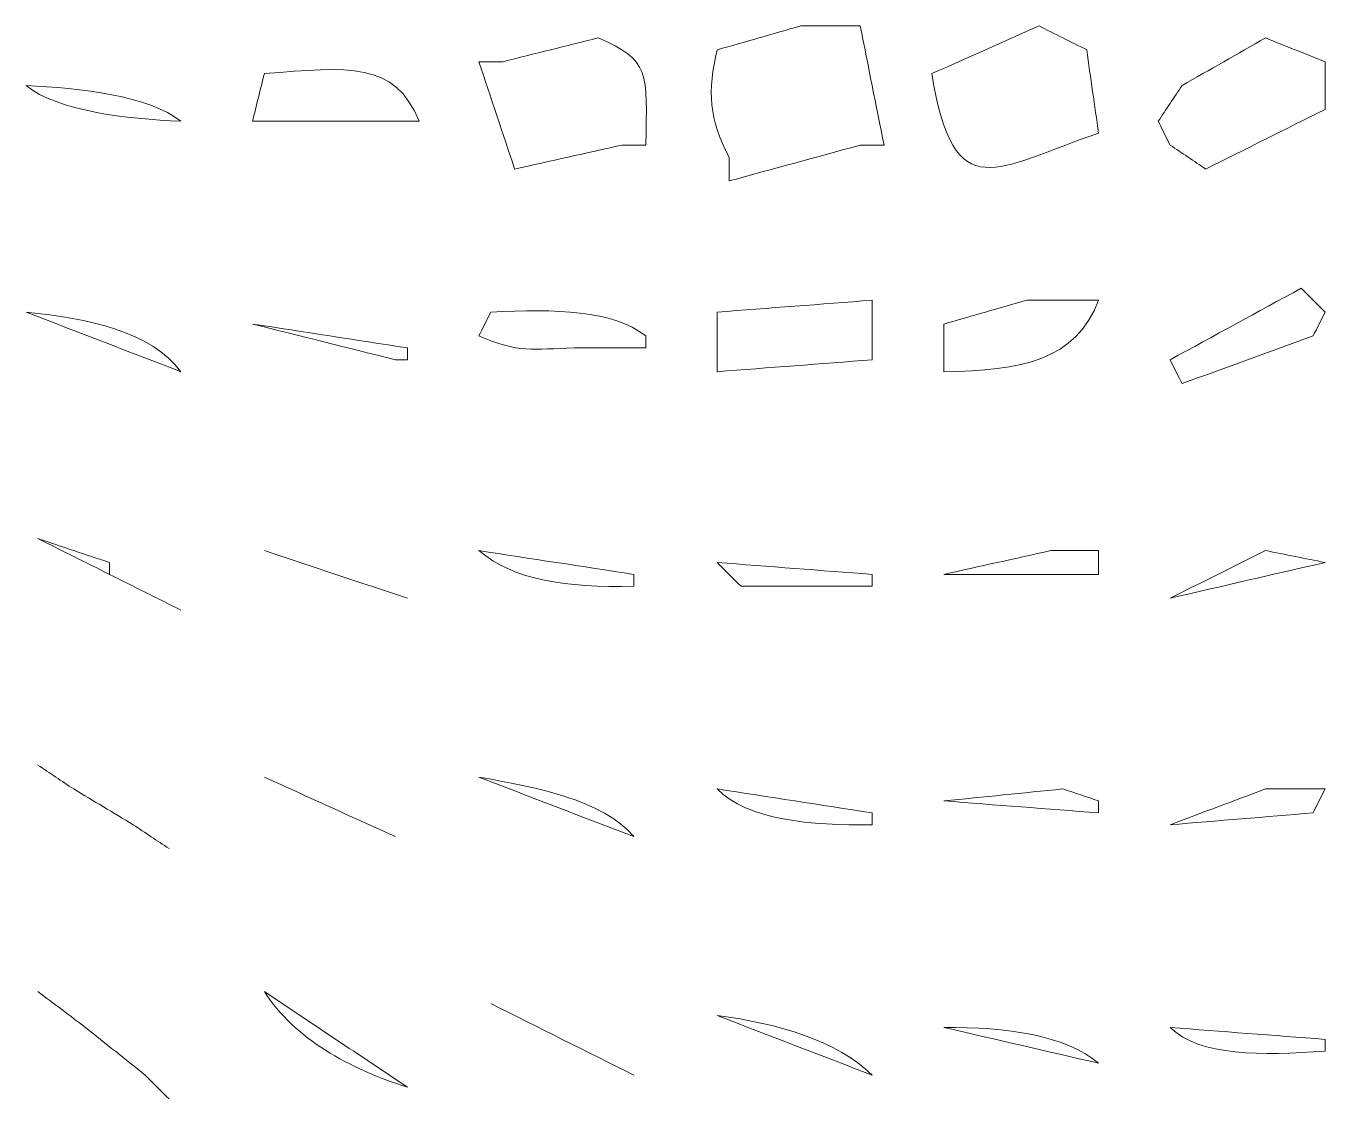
# Model space of a CAD drawing. Extents: x 69 to 542, y -750 to -43.
# Drawn here: x 202.9 to 311.9, y -746.3 to -656.3 of the extents above; entities that cross this region are included whole.
import ezdxf

# ---------------------------------------------------------------- set-up
doc = ezdxf.new("R2010")
doc.units = 0
doc.header["$MEASUREMENT"] = 0
doc.layers.add('Layer 1', color=7, linetype='Continuous', lineweight=0)

msp = doc.modelspace()

# ---------------------------------------------------------------- linework, layer by layer
at = {"layer": 'Layer 1', "color": 240, "lineweight": 18, "true_color": 0xed1c24}
for points, knots in [([(267.94, -656.33), (269.6, -656.33), (271.27, -656.33), (272.94, -656.33), (273.6, -659.67), (274.27, -663), (274.94, -666.33), (274.27, -666.33), (273.6, -666.33), (272.94, -666.33), (269.27, -667.33), (265.6, -668.33), (261.94, -669.33), (261.94, -668.67), (261.94, -668), (261.94, -667.33), (260.27, -664.25), (260.09, -661.71), (260.94, -658.33), (263.27, -657.67), (265.6, -657), (267.94, -656.33)], [0, 0, 0, 0, 1, 1, 1, 2, 2, 2, 3, 3, 3, 4, 4, 4, 5, 5, 5, 6, 6, 6, 7, 7, 7, 7]), ([(267.94, -656.33), (269.6, -656.33), (271.27, -656.33), (272.94, -656.33), (273.6, -659.67), (274.27, -663), (274.94, -666.33), (274.27, -666.33), (273.6, -666.33), (272.94, -666.33), (269.27, -667.33), (265.6, -668.33), (261.94, -669.33), (261.94, -668.67), (261.94, -668), (261.94, -667.33), (260.27, -664.25), (260.09, -661.71), (260.94, -658.33), (263.27, -657.67), (265.6, -657), (267.94, -656.33)], [0, 0, 0, 0, 1, 1, 1, 2, 2, 2, 3, 3, 3, 4, 4, 4, 5, 5, 5, 6, 6, 6, 7, 7, 7, 7]), ([(267.94, -656.33), (269.6, -656.33), (271.27, -656.33), (272.94, -656.33), (273.6, -659.67), (274.27, -663), (274.94, -666.33), (274.27, -666.33), (273.6, -666.33), (272.94, -666.33), (269.27, -667.33), (265.6, -668.33), (261.94, -669.33), (261.94, -668.67), (261.94, -668), (261.94, -667.33), (260.27, -664.25), (260.09, -661.71), (260.94, -658.33), (263.27, -657.67), (265.6, -657), (267.94, -656.33)], [0, 0, 0, 0, 1, 1, 1, 2, 2, 2, 3, 3, 3, 4, 4, 4, 5, 5, 5, 6, 6, 6, 7, 7, 7, 7]), ([(287.94, -656.33), (289.27, -657), (290.6, -657.67), (291.94, -658.33), (292.27, -660.67), (292.6, -663), (292.94, -665.33), (284.36, -668.17), (280.83, -671.78), (278.94, -660.33), (281.94, -659), (284.94, -657.67), (287.94, -656.33)], [0, 0, 0, 0, 1, 1, 1, 2, 2, 2, 3, 3, 3, 4, 4, 4, 4]), ([(287.94, -656.33), (289.27, -657), (290.6, -657.67), (291.94, -658.33), (292.27, -660.67), (292.6, -663), (292.94, -665.33), (284.36, -668.17), (280.83, -671.78), (278.94, -660.33), (281.94, -659), (284.94, -657.67), (287.94, -656.33)], [0, 0, 0, 0, 1, 1, 1, 2, 2, 2, 3, 3, 3, 4, 4, 4, 4]), ([(287.94, -656.33), (289.27, -657), (290.6, -657.67), (291.94, -658.33), (292.27, -660.67), (292.6, -663), (292.94, -665.33), (284.36, -668.17), (280.83, -671.78), (278.94, -660.33), (281.94, -659), (284.94, -657.67), (287.94, -656.33)], [0, 0, 0, 0, 1, 1, 1, 2, 2, 2, 3, 3, 3, 4, 4, 4, 4]), ([(250.94, -657.33), (255.32, -659.21), (255.07, -660.19), (254.94, -666.33), (254.27, -666.33), (253.6, -666.33), (252.94, -666.33), (249.94, -667), (246.94, -667.67), (243.94, -668.33), (242.94, -665.33), (241.94, -662.33), (240.94, -659.33), (241.6, -659.33), (242.27, -659.33), (242.94, -659.33), (245.6, -658.67), (248.27, -658), (250.94, -657.33)], [0, 0, 0, 0, 1, 1, 1, 2, 2, 2, 3, 3, 3, 4, 4, 4, 5, 5, 5, 6, 6, 6, 6]), ([(250.94, -657.33), (255.32, -659.21), (255.07, -660.19), (254.94, -666.33), (254.27, -666.33), (253.6, -666.33), (252.94, -666.33), (249.94, -667), (246.94, -667.67), (243.94, -668.33), (242.94, -665.33), (241.94, -662.33), (240.94, -659.33), (241.6, -659.33), (242.27, -659.33), (242.94, -659.33), (245.6, -658.67), (248.27, -658), (250.94, -657.33)], [0, 0, 0, 0, 1, 1, 1, 2, 2, 2, 3, 3, 3, 4, 4, 4, 5, 5, 5, 6, 6, 6, 6]), ([(250.94, -657.33), (255.32, -659.21), (255.07, -660.19), (254.94, -666.33), (254.27, -666.33), (253.6, -666.33), (252.94, -666.33), (249.94, -667), (246.94, -667.67), (243.94, -668.33), (242.94, -665.33), (241.94, -662.33), (240.94, -659.33), (241.6, -659.33), (242.27, -659.33), (242.94, -659.33), (245.6, -658.67), (248.27, -658), (250.94, -657.33)], [0, 0, 0, 0, 1, 1, 1, 2, 2, 2, 3, 3, 3, 4, 4, 4, 5, 5, 5, 6, 6, 6, 6]), ([(306.94, -657.33), (308.6, -658), (310.27, -658.67), (311.94, -659.33), (311.94, -659.67), (311.94, -660), (311.94, -660.33), (311.94, -661.33), (311.94, -662.33), (311.94, -663.33), (308.6, -665), (305.27, -666.67), (301.94, -668.33), (300.94, -667.67), (299.94, -667), (298.94, -666.33), (298.6, -665.67), (298.27, -665), (297.94, -664.33), (298.6, -663.33), (299.27, -662.33), (299.94, -661.33), (302.27, -660), (304.6, -658.67), (306.94, -657.33)], [0, 0, 0, 0, 1, 1, 1, 2, 2, 2, 3, 3, 3, 4, 4, 4, 5, 5, 5, 6, 6, 6, 7, 7, 7, 8, 8, 8, 8]), ([(306.94, -657.33), (308.6, -658), (310.27, -658.67), (311.94, -659.33), (311.94, -659.67), (311.94, -660), (311.94, -660.33), (311.94, -661.33), (311.94, -662.33), (311.94, -663.33), (308.6, -665), (305.27, -666.67), (301.94, -668.33), (300.94, -667.67), (299.94, -667), (298.94, -666.33), (298.6, -665.67), (298.27, -665), (297.94, -664.33), (298.6, -663.33), (299.27, -662.33), (299.94, -661.33), (302.27, -660), (304.6, -658.67), (306.94, -657.33)], [0, 0, 0, 0, 1, 1, 1, 2, 2, 2, 3, 3, 3, 4, 4, 4, 5, 5, 5, 6, 6, 6, 7, 7, 7, 8, 8, 8, 8]), ([(306.94, -657.33), (308.6, -658), (310.27, -658.67), (311.94, -659.33), (311.94, -659.67), (311.94, -660), (311.94, -660.33), (311.94, -661.33), (311.94, -662.33), (311.94, -663.33), (308.6, -665), (305.27, -666.67), (301.94, -668.33), (300.94, -667.67), (299.94, -667), (298.94, -666.33), (298.6, -665.67), (298.27, -665), (297.94, -664.33), (298.6, -663.33), (299.27, -662.33), (299.94, -661.33), (302.27, -660), (304.6, -658.67), (306.94, -657.33)], [0, 0, 0, 0, 1, 1, 1, 2, 2, 2, 3, 3, 3, 4, 4, 4, 5, 5, 5, 6, 6, 6, 7, 7, 7, 8, 8, 8, 8]), ([(222.94, -660.33), (230.01, -659.77), (233.86, -659.27), (235.94, -664.33), (231.27, -664.33), (226.6, -664.33), (221.94, -664.33), (222.27, -663), (222.6, -661.67), (222.94, -660.33)], [0, 0, 0, 0, 1, 1, 1, 2, 2, 2, 3, 3, 3, 3]), ([(222.94, -660.33), (230.01, -659.77), (233.86, -659.27), (235.94, -664.33), (231.27, -664.33), (226.6, -664.33), (221.94, -664.33), (222.27, -663), (222.6, -661.67), (222.94, -660.33)], [0, 0, 0, 0, 1, 1, 1, 2, 2, 2, 3, 3, 3, 3]), ([(222.94, -660.33), (230.01, -659.77), (233.86, -659.27), (235.94, -664.33), (231.27, -664.33), (226.6, -664.33), (221.94, -664.33), (222.27, -663), (222.6, -661.67), (222.94, -660.33)], [0, 0, 0, 0, 1, 1, 1, 2, 2, 2, 3, 3, 3, 3]), ([(202.94, -661.33), (207.5, -661.54), (213.26, -662.19), (215.94, -664.33), (211.37, -664.13), (205.62, -663.48), (202.94, -661.33)], [0, 0, 0, 0, 1, 1, 1, 2, 2, 2, 2]), ([(202.94, -661.33), (207.5, -661.54), (213.26, -662.19), (215.94, -664.33), (211.37, -664.13), (205.62, -663.48), (202.94, -661.33)], [0, 0, 0, 0, 1, 1, 1, 2, 2, 2, 2]), ([(202.94, -661.33), (207.5, -661.54), (213.26, -662.19), (215.94, -664.33), (211.37, -664.13), (205.62, -663.48), (202.94, -661.33)], [0, 0, 0, 0, 1, 1, 1, 2, 2, 2, 2]), ([(309.94, -678.33), (310.6, -679), (311.27, -679.67), (311.94, -680.33), (311.6, -681), (311.27, -681.67), (310.94, -682.33), (307.27, -683.67), (303.6, -685), (299.94, -686.33), (299.6, -685.67), (299.27, -685), (298.94, -684.33), (302.6, -682.33), (306.27, -680.33), (309.94, -678.33)], [0, 0, 0, 0, 1, 1, 1, 2, 2, 2, 3, 3, 3, 4, 4, 4, 5, 5, 5, 5]), ([(309.94, -678.33), (310.6, -679), (311.27, -679.67), (311.94, -680.33), (311.6, -681), (311.27, -681.67), (310.94, -682.33), (307.27, -683.67), (303.6, -685), (299.94, -686.33), (299.6, -685.67), (299.27, -685), (298.94, -684.33), (302.6, -682.33), (306.27, -680.33), (309.94, -678.33)], [0, 0, 0, 0, 1, 1, 1, 2, 2, 2, 3, 3, 3, 4, 4, 4, 5, 5, 5, 5]), ([(309.94, -678.33), (310.6, -679), (311.27, -679.67), (311.94, -680.33), (311.6, -681), (311.27, -681.67), (310.94, -682.33), (307.27, -683.67), (303.6, -685), (299.94, -686.33), (299.6, -685.67), (299.27, -685), (298.94, -684.33), (302.6, -682.33), (306.27, -680.33), (309.94, -678.33)], [0, 0, 0, 0, 1, 1, 1, 2, 2, 2, 3, 3, 3, 4, 4, 4, 5, 5, 5, 5]), ([(241.94, -680.33), (247.39, -680.06), (252.17, -680.15), (254.94, -682.33), (254.94, -682.67), (254.94, -683), (254.94, -683.33), (252.94, -683.33), (250.94, -683.33), (248.94, -683.33), (245.52, -683.44), (244.23, -683.79), (240.94, -682.33), (241.27, -681.67), (241.6, -681), (241.94, -680.33)], [0, 0, 0, 0, 1, 1, 1, 2, 2, 2, 3, 3, 3, 4, 4, 4, 5, 5, 5, 5]), ([(241.94, -680.33), (247.39, -680.06), (252.17, -680.15), (254.94, -682.33), (254.94, -682.67), (254.94, -683), (254.94, -683.33), (252.94, -683.33), (250.94, -683.33), (248.94, -683.33), (245.52, -683.44), (244.23, -683.79), (240.94, -682.33), (241.27, -681.67), (241.6, -681), (241.94, -680.33)], [0, 0, 0, 0, 1, 1, 1, 2, 2, 2, 3, 3, 3, 4, 4, 4, 5, 5, 5, 5]), ([(241.94, -680.33), (247.39, -680.06), (252.17, -680.15), (254.94, -682.33), (254.94, -682.67), (254.94, -683), (254.94, -683.33), (252.94, -683.33), (250.94, -683.33), (248.94, -683.33), (245.52, -683.44), (244.23, -683.79), (240.94, -682.33), (241.27, -681.67), (241.6, -681), (241.94, -680.33)], [0, 0, 0, 0, 1, 1, 1, 2, 2, 2, 3, 3, 3, 4, 4, 4, 5, 5, 5, 5]), ([(273.94, -679.33), (273.94, -681), (273.94, -682.67), (273.94, -684.33), (269.6, -684.67), (265.27, -685), (260.94, -685.33), (260.94, -683.67), (260.94, -682), (260.94, -680.33), (265.27, -680), (269.6, -679.67), (273.94, -679.33)], [0, 0, 0, 0, 1, 1, 1, 2, 2, 2, 3, 3, 3, 4, 4, 4, 4]), ([(273.94, -679.33), (273.94, -681), (273.94, -682.67), (273.94, -684.33), (269.6, -684.67), (265.27, -685), (260.94, -685.33), (260.94, -683.67), (260.94, -682), (260.94, -680.33), (265.27, -680), (269.6, -679.67), (273.94, -679.33)], [0, 0, 0, 0, 1, 1, 1, 2, 2, 2, 3, 3, 3, 4, 4, 4, 4]), ([(273.94, -679.33), (273.94, -681), (273.94, -682.67), (273.94, -684.33), (269.6, -684.67), (265.27, -685), (260.94, -685.33), (260.94, -683.67), (260.94, -682), (260.94, -680.33), (265.27, -680), (269.6, -679.67), (273.94, -679.33)], [0, 0, 0, 0, 1, 1, 1, 2, 2, 2, 3, 3, 3, 4, 4, 4, 4]), ([(286.94, -679.33), (288.94, -679.33), (290.94, -679.33), (292.94, -679.33), (291.05, -684.39), (286.42, -685.25), (279.94, -685.33), (279.94, -684), (279.94, -682.67), (279.94, -681.33), (282.27, -680.67), (284.6, -680), (286.94, -679.33)], [0, 0, 0, 0, 1, 1, 1, 2, 2, 2, 3, 3, 3, 4, 4, 4, 4]), ([(286.94, -679.33), (288.94, -679.33), (290.94, -679.33), (292.94, -679.33), (291.05, -684.39), (286.42, -685.25), (279.94, -685.33), (279.94, -684), (279.94, -682.67), (279.94, -681.33), (282.27, -680.67), (284.6, -680), (286.94, -679.33)], [0, 0, 0, 0, 1, 1, 1, 2, 2, 2, 3, 3, 3, 4, 4, 4, 4]), ([(286.94, -679.33), (288.94, -679.33), (290.94, -679.33), (292.94, -679.33), (291.05, -684.39), (286.42, -685.25), (279.94, -685.33), (279.94, -684), (279.94, -682.67), (279.94, -681.33), (282.27, -680.67), (284.6, -680), (286.94, -679.33)], [0, 0, 0, 0, 1, 1, 1, 2, 2, 2, 3, 3, 3, 4, 4, 4, 4]), ([(202.94, -680.33), (208.19, -680.87), (213.38, -681.94), (215.94, -685.33), (211.6, -683.67), (207.27, -682), (202.94, -680.33)], [0, 0, 0, 0, 1, 1, 1, 2, 2, 2, 2]), ([(202.94, -680.33), (208.19, -680.87), (213.38, -681.94), (215.94, -685.33), (211.6, -683.67), (207.27, -682), (202.94, -680.33)], [0, 0, 0, 0, 1, 1, 1, 2, 2, 2, 2]), ([(202.94, -680.33), (208.19, -680.87), (213.38, -681.94), (215.94, -685.33), (211.6, -683.67), (207.27, -682), (202.94, -680.33)], [0, 0, 0, 0, 1, 1, 1, 2, 2, 2, 2]), ([(221.94, -681.33), (226.27, -682), (230.6, -682.67), (234.94, -683.33), (234.94, -683.67), (234.94, -684), (234.94, -684.33), (234.6, -684.33), (234.27, -684.33), (233.94, -684.33), (229.94, -683.33), (225.94, -682.33), (221.94, -681.33)], [0, 0, 0, 0, 1, 1, 1, 2, 2, 2, 3, 3, 3, 4, 4, 4, 4]), ([(221.94, -681.33), (226.27, -682), (230.6, -682.67), (234.94, -683.33), (234.94, -683.67), (234.94, -684), (234.94, -684.33), (234.6, -684.33), (234.27, -684.33), (233.94, -684.33), (229.94, -683.33), (225.94, -682.33), (221.94, -681.33)], [0, 0, 0, 0, 1, 1, 1, 2, 2, 2, 3, 3, 3, 4, 4, 4, 4]), ([(221.94, -681.33), (226.27, -682), (230.6, -682.67), (234.94, -683.33), (234.94, -683.67), (234.94, -684), (234.94, -684.33), (234.6, -684.33), (234.27, -684.33), (233.94, -684.33), (229.94, -683.33), (225.94, -682.33), (221.94, -681.33)], [0, 0, 0, 0, 1, 1, 1, 2, 2, 2, 3, 3, 3, 4, 4, 4, 4]), ([(203.94, -699.33), (205.94, -700), (207.94, -700.67), (209.94, -701.33), (209.94, -701.67), (209.94, -702), (209.94, -702.33), (207.94, -701.33), (205.94, -700.33), (203.94, -699.33)], [0, 0, 0, 0, 1, 1, 1, 2, 2, 2, 3, 3, 3, 3]), ([(203.94, -699.33), (205.94, -700), (207.94, -700.67), (209.94, -701.33), (209.94, -701.67), (209.94, -702), (209.94, -702.33), (207.94, -701.33), (205.94, -700.33), (203.94, -699.33)], [0, 0, 0, 0, 1, 1, 1, 2, 2, 2, 3, 3, 3, 3]), ([(203.94, -699.33), (205.94, -700), (207.94, -700.67), (209.94, -701.33), (209.94, -701.67), (209.94, -702), (209.94, -702.33), (207.94, -701.33), (205.94, -700.33), (203.94, -699.33)], [0, 0, 0, 0, 1, 1, 1, 2, 2, 2, 3, 3, 3, 3]), ([(222.94, -700.33), (226.94, -701.67), (230.94, -703), (234.94, -704.33), (230.94, -703), (226.94, -701.67), (222.94, -700.33)], [0, 0, 0, 0, 1, 1, 1, 2, 2, 2, 2]), ([(222.94, -700.33), (226.94, -701.67), (230.94, -703), (234.94, -704.33), (230.94, -703), (226.94, -701.67), (222.94, -700.33)], [0, 0, 0, 0, 1, 1, 1, 2, 2, 2, 2]), ([(222.94, -700.33), (226.94, -701.67), (230.94, -703), (234.94, -704.33), (230.94, -703), (226.94, -701.67), (222.94, -700.33)], [0, 0, 0, 0, 1, 1, 1, 2, 2, 2, 2]), ([(240.94, -700.33), (245.27, -701), (249.6, -701.67), (253.94, -702.33), (253.94, -702.67), (253.94, -703), (253.94, -703.33), (248.21, -703.44), (243.91, -702.84), (240.94, -700.33)], [0, 0, 0, 0, 1, 1, 1, 2, 2, 2, 3, 3, 3, 3]), ([(240.94, -700.33), (245.27, -701), (249.6, -701.67), (253.94, -702.33), (253.94, -702.67), (253.94, -703), (253.94, -703.33), (248.21, -703.44), (243.91, -702.84), (240.94, -700.33)], [0, 0, 0, 0, 1, 1, 1, 2, 2, 2, 3, 3, 3, 3]), ([(240.94, -700.33), (245.27, -701), (249.6, -701.67), (253.94, -702.33), (253.94, -702.67), (253.94, -703), (253.94, -703.33), (248.21, -703.44), (243.91, -702.84), (240.94, -700.33)], [0, 0, 0, 0, 1, 1, 1, 2, 2, 2, 3, 3, 3, 3]), ([(288.94, -700.33), (290.27, -700.33), (291.6, -700.33), (292.94, -700.33), (292.94, -701), (292.94, -701.67), (292.94, -702.33), (288.6, -702.33), (284.27, -702.33), (279.94, -702.33), (282.94, -701.67), (285.94, -701), (288.94, -700.33)], [0, 0, 0, 0, 1, 1, 1, 2, 2, 2, 3, 3, 3, 4, 4, 4, 4]), ([(288.94, -700.33), (290.27, -700.33), (291.6, -700.33), (292.94, -700.33), (292.94, -701), (292.94, -701.67), (292.94, -702.33), (288.6, -702.33), (284.27, -702.33), (279.94, -702.33), (282.94, -701.67), (285.94, -701), (288.94, -700.33)], [0, 0, 0, 0, 1, 1, 1, 2, 2, 2, 3, 3, 3, 4, 4, 4, 4]), ([(288.94, -700.33), (290.27, -700.33), (291.6, -700.33), (292.94, -700.33), (292.94, -701), (292.94, -701.67), (292.94, -702.33), (288.6, -702.33), (284.27, -702.33), (279.94, -702.33), (282.94, -701.67), (285.94, -701), (288.94, -700.33)], [0, 0, 0, 0, 1, 1, 1, 2, 2, 2, 3, 3, 3, 4, 4, 4, 4]), ([(306.94, -700.33), (308.6, -700.67), (310.27, -701), (311.94, -701.33), (307.6, -702.33), (303.27, -703.33), (298.94, -704.33), (301.6, -703), (304.27, -701.67), (306.94, -700.33)], [0, 0, 0, 0, 1, 1, 1, 2, 2, 2, 3, 3, 3, 3]), ([(306.94, -700.33), (308.6, -700.67), (310.27, -701), (311.94, -701.33), (307.6, -702.33), (303.27, -703.33), (298.94, -704.33), (301.6, -703), (304.27, -701.67), (306.94, -700.33)], [0, 0, 0, 0, 1, 1, 1, 2, 2, 2, 3, 3, 3, 3]), ([(306.94, -700.33), (308.6, -700.67), (310.27, -701), (311.94, -701.33), (307.6, -702.33), (303.27, -703.33), (298.94, -704.33), (301.6, -703), (304.27, -701.67), (306.94, -700.33)], [0, 0, 0, 0, 1, 1, 1, 2, 2, 2, 3, 3, 3, 3]), ([(260.94, -701.33), (265.27, -701.67), (269.6, -702), (273.94, -702.33), (273.94, -702.67), (273.94, -703), (273.94, -703.33), (270.27, -703.33), (266.6, -703.33), (262.94, -703.33), (262.27, -702.67), (261.6, -702), (260.94, -701.33)], [0, 0, 0, 0, 1, 1, 1, 2, 2, 2, 3, 3, 3, 4, 4, 4, 4]), ([(260.94, -701.33), (265.27, -701.67), (269.6, -702), (273.94, -702.33), (273.94, -702.67), (273.94, -703), (273.94, -703.33), (270.27, -703.33), (266.6, -703.33), (262.94, -703.33), (262.27, -702.67), (261.6, -702), (260.94, -701.33)], [0, 0, 0, 0, 1, 1, 1, 2, 2, 2, 3, 3, 3, 4, 4, 4, 4]), ([(260.94, -701.33), (265.27, -701.67), (269.6, -702), (273.94, -702.33), (273.94, -702.67), (273.94, -703), (273.94, -703.33), (270.27, -703.33), (266.6, -703.33), (262.94, -703.33), (262.27, -702.67), (261.6, -702), (260.94, -701.33)], [0, 0, 0, 0, 1, 1, 1, 2, 2, 2, 3, 3, 3, 4, 4, 4, 4]), ([(209.94, -702.33), (211.94, -703.33), (213.94, -704.33), (215.94, -705.33), (213.94, -704.33), (211.94, -703.33), (209.94, -702.33)], [0, 0, 0, 0, 1, 1, 1, 2, 2, 2, 2]), ([(209.94, -702.33), (211.94, -703.33), (213.94, -704.33), (215.94, -705.33), (213.94, -704.33), (211.94, -703.33), (209.94, -702.33)], [0, 0, 0, 0, 1, 1, 1, 2, 2, 2, 2]), ([(209.94, -702.33), (211.94, -703.33), (213.94, -704.33), (215.94, -705.33), (213.94, -704.33), (211.94, -703.33), (209.94, -702.33)], [0, 0, 0, 0, 1, 1, 1, 2, 2, 2, 2]), ([(203.94, -718.33), (204.94, -719), (205.94, -719.67), (206.94, -720.33), (205.94, -719.67), (204.94, -719), (203.94, -718.33)], [0, 0, 0, 0, 1, 1, 1, 2, 2, 2, 2]), ([(203.94, -718.33), (204.94, -719), (205.94, -719.67), (206.94, -720.33), (205.94, -719.67), (204.94, -719), (203.94, -718.33)], [0, 0, 0, 0, 1, 1, 1, 2, 2, 2, 2]), ([(203.94, -718.33), (204.94, -719), (205.94, -719.67), (206.94, -720.33), (205.94, -719.67), (204.94, -719), (203.94, -718.33)], [0, 0, 0, 0, 1, 1, 1, 2, 2, 2, 2]), ([(222.94, -719.33), (226.6, -721), (230.27, -722.67), (233.94, -724.33), (230.27, -722.67), (226.6, -721), (222.94, -719.33)], [0, 0, 0, 0, 1, 1, 1, 2, 2, 2, 2]), ([(222.94, -719.33), (226.6, -721), (230.27, -722.67), (233.94, -724.33), (230.27, -722.67), (226.6, -721), (222.94, -719.33)], [0, 0, 0, 0, 1, 1, 1, 2, 2, 2, 2]), ([(222.94, -719.33), (226.6, -721), (230.27, -722.67), (233.94, -724.33), (230.27, -722.67), (226.6, -721), (222.94, -719.33)], [0, 0, 0, 0, 1, 1, 1, 2, 2, 2, 2]), ([(240.94, -719.33), (245.66, -720.18), (251.32, -721.22), (253.94, -724.33), (249.6, -722.67), (245.27, -721), (240.94, -719.33)], [0, 0, 0, 0, 1, 1, 1, 2, 2, 2, 2]), ([(240.94, -719.33), (245.66, -720.18), (251.32, -721.22), (253.94, -724.33), (249.6, -722.67), (245.27, -721), (240.94, -719.33)], [0, 0, 0, 0, 1, 1, 1, 2, 2, 2, 2]), ([(240.94, -719.33), (245.66, -720.18), (251.32, -721.22), (253.94, -724.33), (249.6, -722.67), (245.27, -721), (240.94, -719.33)], [0, 0, 0, 0, 1, 1, 1, 2, 2, 2, 2]), ([(206.94, -720.33), (208.6, -721.33), (210.27, -722.33), (211.94, -723.33), (210.27, -722.33), (208.6, -721.33), (206.94, -720.33)], [0, 0, 0, 0, 1, 1, 1, 2, 2, 2, 2]), ([(206.94, -720.33), (208.6, -721.33), (210.27, -722.33), (211.94, -723.33), (210.27, -722.33), (208.6, -721.33), (206.94, -720.33)], [0, 0, 0, 0, 1, 1, 1, 2, 2, 2, 2]), ([(206.94, -720.33), (208.6, -721.33), (210.27, -722.33), (211.94, -723.33), (210.27, -722.33), (208.6, -721.33), (206.94, -720.33)], [0, 0, 0, 0, 1, 1, 1, 2, 2, 2, 2]), ([(260.94, -720.33), (265.27, -721), (269.6, -721.67), (273.94, -722.33), (273.94, -722.67), (273.94, -723), (273.94, -723.33), (268.83, -723.41), (263.45, -722.93), (260.94, -720.33)], [0, 0, 0, 0, 1, 1, 1, 2, 2, 2, 3, 3, 3, 3]), ([(260.94, -720.33), (265.27, -721), (269.6, -721.67), (273.94, -722.33), (273.94, -722.67), (273.94, -723), (273.94, -723.33), (268.83, -723.41), (263.45, -722.93), (260.94, -720.33)], [0, 0, 0, 0, 1, 1, 1, 2, 2, 2, 3, 3, 3, 3]), ([(260.94, -720.33), (265.27, -721), (269.6, -721.67), (273.94, -722.33), (273.94, -722.67), (273.94, -723), (273.94, -723.33), (268.83, -723.41), (263.45, -722.93), (260.94, -720.33)], [0, 0, 0, 0, 1, 1, 1, 2, 2, 2, 3, 3, 3, 3]), ([(289.94, -720.33), (290.94, -720.67), (291.94, -721), (292.94, -721.33), (292.94, -721.67), (292.94, -722), (292.94, -722.33), (288.6, -722), (284.27, -721.67), (279.94, -721.33), (283.27, -721), (286.6, -720.67), (289.94, -720.33)], [0, 0, 0, 0, 1, 1, 1, 2, 2, 2, 3, 3, 3, 4, 4, 4, 4]), ([(289.94, -720.33), (290.94, -720.67), (291.94, -721), (292.94, -721.33), (292.94, -721.67), (292.94, -722), (292.94, -722.33), (288.6, -722), (284.27, -721.67), (279.94, -721.33), (283.27, -721), (286.6, -720.67), (289.94, -720.33)], [0, 0, 0, 0, 1, 1, 1, 2, 2, 2, 3, 3, 3, 4, 4, 4, 4]), ([(289.94, -720.33), (290.94, -720.67), (291.94, -721), (292.94, -721.33), (292.94, -721.67), (292.94, -722), (292.94, -722.33), (288.6, -722), (284.27, -721.67), (279.94, -721.33), (283.27, -721), (286.6, -720.67), (289.94, -720.33)], [0, 0, 0, 0, 1, 1, 1, 2, 2, 2, 3, 3, 3, 4, 4, 4, 4]), ([(306.94, -720.33), (308.6, -720.33), (310.27, -720.33), (311.94, -720.33), (311.6, -721), (311.27, -721.67), (310.94, -722.33), (306.94, -722.67), (302.94, -723), (298.94, -723.33), (301.6, -722.33), (304.27, -721.33), (306.94, -720.33)], [0, 0, 0, 0, 1, 1, 1, 2, 2, 2, 3, 3, 3, 4, 4, 4, 4]), ([(306.94, -720.33), (308.6, -720.33), (310.27, -720.33), (311.94, -720.33), (311.6, -721), (311.27, -721.67), (310.94, -722.33), (306.94, -722.67), (302.94, -723), (298.94, -723.33), (301.6, -722.33), (304.27, -721.33), (306.94, -720.33)], [0, 0, 0, 0, 1, 1, 1, 2, 2, 2, 3, 3, 3, 4, 4, 4, 4]), ([(306.94, -720.33), (308.6, -720.33), (310.27, -720.33), (311.94, -720.33), (311.6, -721), (311.27, -721.67), (310.94, -722.33), (306.94, -722.67), (302.94, -723), (298.94, -723.33), (301.6, -722.33), (304.27, -721.33), (306.94, -720.33)], [0, 0, 0, 0, 1, 1, 1, 2, 2, 2, 3, 3, 3, 4, 4, 4, 4]), ([(211.94, -723.33), (212.94, -724), (213.94, -724.67), (214.94, -725.33), (213.94, -724.67), (212.94, -724), (211.94, -723.33)], [0, 0, 0, 0, 1, 1, 1, 2, 2, 2, 2]), ([(211.94, -723.33), (212.94, -724), (213.94, -724.67), (214.94, -725.33), (213.94, -724.67), (212.94, -724), (211.94, -723.33)], [0, 0, 0, 0, 1, 1, 1, 2, 2, 2, 2]), ([(211.94, -723.33), (212.94, -724), (213.94, -724.67), (214.94, -725.33), (213.94, -724.67), (212.94, -724), (211.94, -723.33)], [0, 0, 0, 0, 1, 1, 1, 2, 2, 2, 2]), ([(203.94, -737.33), (205.27, -738.33), (206.6, -739.33), (207.94, -740.33), (206.6, -739.33), (205.27, -738.33), (203.94, -737.33)], [0, 0, 0, 0, 1, 1, 1, 2, 2, 2, 2]), ([(203.94, -737.33), (205.27, -738.33), (206.6, -739.33), (207.94, -740.33), (206.6, -739.33), (205.27, -738.33), (203.94, -737.33)], [0, 0, 0, 0, 1, 1, 1, 2, 2, 2, 2]), ([(203.94, -737.33), (205.27, -738.33), (206.6, -739.33), (207.94, -740.33), (206.6, -739.33), (205.27, -738.33), (203.94, -737.33)], [0, 0, 0, 0, 1, 1, 1, 2, 2, 2, 2]), ([(222.94, -737.33), (226.94, -740), (230.94, -742.67), (234.94, -745.33), (230.11, -743.85), (225.44, -741.24), (222.94, -737.33)], [0, 0, 0, 0, 1, 1, 1, 2, 2, 2, 2]), ([(222.94, -737.33), (226.94, -740), (230.94, -742.67), (234.94, -745.33), (230.11, -743.85), (225.44, -741.24), (222.94, -737.33)], [0, 0, 0, 0, 1, 1, 1, 2, 2, 2, 2]), ([(222.94, -737.33), (226.94, -740), (230.94, -742.67), (234.94, -745.33), (230.11, -743.85), (225.44, -741.24), (222.94, -737.33)], [0, 0, 0, 0, 1, 1, 1, 2, 2, 2, 2]), ([(241.94, -738.33), (245.94, -740.33), (249.94, -742.33), (253.94, -744.33), (249.94, -742.33), (245.94, -740.33), (241.94, -738.33)], [0, 0, 0, 0, 1, 1, 1, 2, 2, 2, 2]), ([(241.94, -738.33), (245.94, -740.33), (249.94, -742.33), (253.94, -744.33), (249.94, -742.33), (245.94, -740.33), (241.94, -738.33)], [0, 0, 0, 0, 1, 1, 1, 2, 2, 2, 2]), ([(241.94, -738.33), (245.94, -740.33), (249.94, -742.33), (253.94, -744.33), (249.94, -742.33), (245.94, -740.33), (241.94, -738.33)], [0, 0, 0, 0, 1, 1, 1, 2, 2, 2, 2]), ([(260.94, -739.33), (266.08, -740), (270.98, -741.44), (273.94, -744.33), (269.6, -742.67), (265.27, -741), (260.94, -739.33)], [0, 0, 0, 0, 1, 1, 1, 2, 2, 2, 2]), ([(260.94, -739.33), (266.08, -740), (270.98, -741.44), (273.94, -744.33), (269.6, -742.67), (265.27, -741), (260.94, -739.33)], [0, 0, 0, 0, 1, 1, 1, 2, 2, 2, 2]), ([(260.94, -739.33), (266.08, -740), (270.98, -741.44), (273.94, -744.33), (269.6, -742.67), (265.27, -741), (260.94, -739.33)], [0, 0, 0, 0, 1, 1, 1, 2, 2, 2, 2]), ([(207.94, -740.33), (209.6, -741.67), (211.27, -743), (212.94, -744.33), (211.27, -743), (209.6, -741.67), (207.94, -740.33)], [0, 0, 0, 0, 1, 1, 1, 2, 2, 2, 2]), ([(207.94, -740.33), (209.6, -741.67), (211.27, -743), (212.94, -744.33), (211.27, -743), (209.6, -741.67), (207.94, -740.33)], [0, 0, 0, 0, 1, 1, 1, 2, 2, 2, 2]), ([(207.94, -740.33), (209.6, -741.67), (211.27, -743), (212.94, -744.33), (211.27, -743), (209.6, -741.67), (207.94, -740.33)], [0, 0, 0, 0, 1, 1, 1, 2, 2, 2, 2]), ([(279.94, -740.33), (285.29, -740.31), (290.05, -740.95), (292.94, -743.33), (288.6, -742.33), (284.27, -741.33), (279.94, -740.33)], [0, 0, 0, 0, 1, 1, 1, 2, 2, 2, 2]), ([(279.94, -740.33), (285.29, -740.31), (290.05, -740.95), (292.94, -743.33), (288.6, -742.33), (284.27, -741.33), (279.94, -740.33)], [0, 0, 0, 0, 1, 1, 1, 2, 2, 2, 2]), ([(279.94, -740.33), (285.29, -740.31), (290.05, -740.95), (292.94, -743.33), (288.6, -742.33), (284.27, -741.33), (279.94, -740.33)], [0, 0, 0, 0, 1, 1, 1, 2, 2, 2, 2]), ([(298.94, -740.33), (303.27, -740.67), (307.6, -741), (311.94, -741.33), (311.94, -741.67), (311.94, -742), (311.94, -742.33), (306.67, -742.66), (301.42, -742.8), (298.94, -740.33)], [0, 0, 0, 0, 1, 1, 1, 2, 2, 2, 3, 3, 3, 3]), ([(298.94, -740.33), (303.27, -740.67), (307.6, -741), (311.94, -741.33), (311.94, -741.67), (311.94, -742), (311.94, -742.33), (306.67, -742.66), (301.42, -742.8), (298.94, -740.33)], [0, 0, 0, 0, 1, 1, 1, 2, 2, 2, 3, 3, 3, 3]), ([(298.94, -740.33), (303.27, -740.67), (307.6, -741), (311.94, -741.33), (311.94, -741.67), (311.94, -742), (311.94, -742.33), (306.67, -742.66), (301.42, -742.8), (298.94, -740.33)], [0, 0, 0, 0, 1, 1, 1, 2, 2, 2, 3, 3, 3, 3]), ([(212.94, -744.33), (213.6, -745), (214.27, -745.67), (214.94, -746.33), (214.27, -745.67), (213.6, -745), (212.94, -744.33)], [0, 0, 0, 0, 1, 1, 1, 2, 2, 2, 2]), ([(212.94, -744.33), (213.6, -745), (214.27, -745.67), (214.94, -746.33), (214.27, -745.67), (213.6, -745), (212.94, -744.33)], [0, 0, 0, 0, 1, 1, 1, 2, 2, 2, 2]), ([(212.94, -744.33), (213.6, -745), (214.27, -745.67), (214.94, -746.33), (214.27, -745.67), (213.6, -745), (212.94, -744.33)], [0, 0, 0, 0, 1, 1, 1, 2, 2, 2, 2])]:
    msp.add_open_spline(points, degree=3, knots=knots, dxfattribs=at)

doc.saveas('drawing.dxf')
